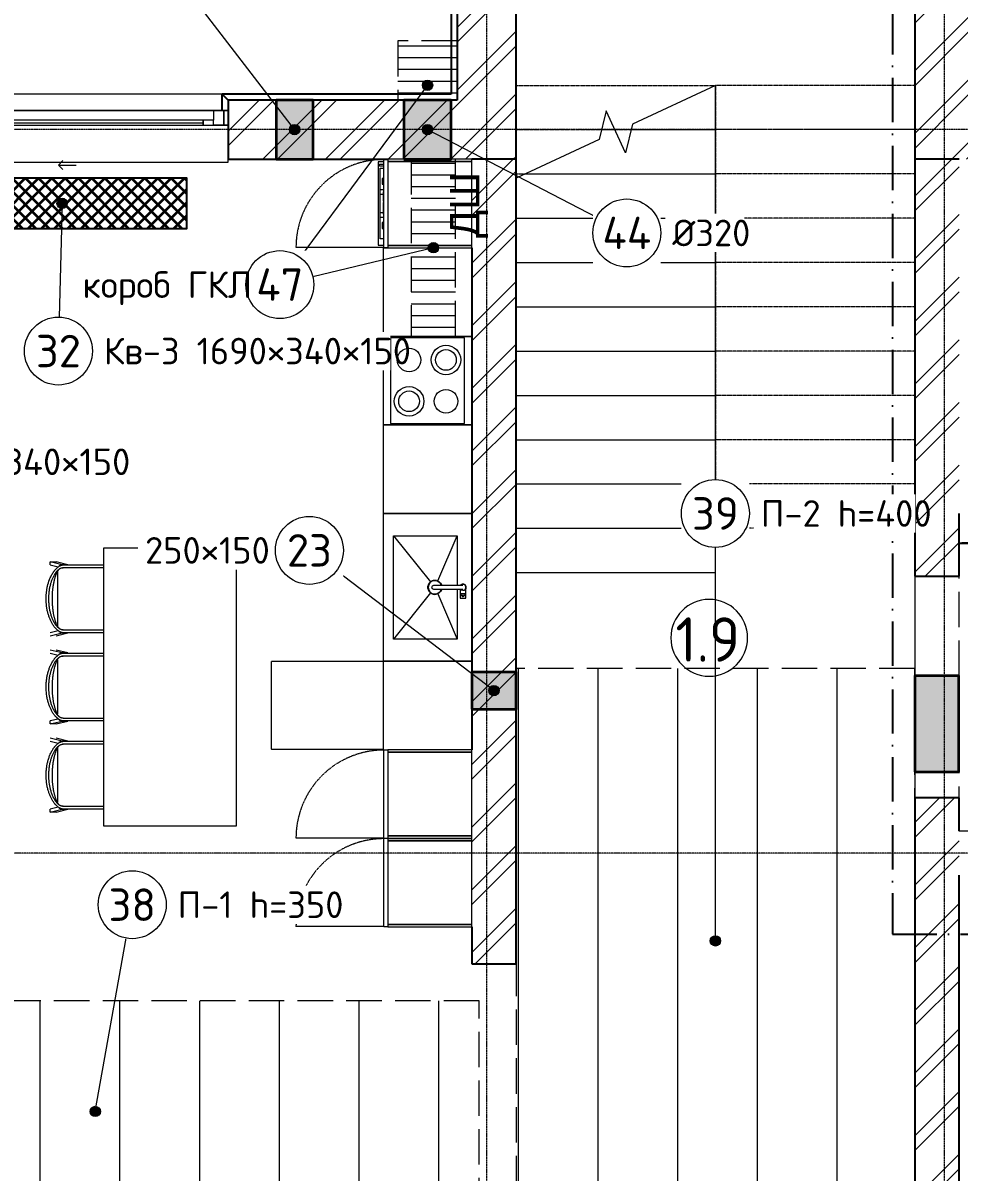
# Model space of a CAD drawing. Header units: millimetres. Extents: x -5016 to 63303, y -6019 to 98943.
# Drawn here: x 6360 to 12700, y 6740 to 14522 of the extents above; entities that cross this region are included whole.
import ezdxf
from ezdxf.enums import TextEntityAlignment as Align

# ---------------------------------------------------------------- set-up
doc = ezdxf.new("R2010")
doc.units = ezdxf.units.MM
for name, pattern in [('ОВ_ШП', [460, 300, -80, 0, -80]), ('ОВ_ШТРИХ', [330, 240, -90]), ('Осевая 12-2-2', [16, 12, -2, 0, -2]), ('Пунктир 2-1_5', [3.5, 2, -1.5]), ('Сверху', [3.96875, 2.38125, -1.5875])]:
    doc.linetypes.add(name, pattern=pattern)
for name, color, linetype, lineweight in [('A-ANNO-NOTE', 8, 'Continuous', 13), ('A-AREA-IDEN', 8, 'Continuous', 13), ('A-FLOR', 9, 'Continuous', 13), ('A-GLAZ', 8, 'Continuous', 13), ('A-WALL', 8, 'Continuous', 13), ('A-WALL-PATT', 8, 'Continuous', 13), ('I-FURN', 9, 'Continuous', 13), ('M-EQPM', 9, 'Continuous', 13), ('P-SANR-FIXT', 9, 'Continuous', 13), ('S-GRID', 8, 'Continuous', 13), ('S-STRS', 9, 'Continuous', 13), ('АР_подложка', 8, 'Continuous', 13), ('ТЗ_АР', 5, 'Continuous', 35), ('ТЗ_АР_зоны', 5, 'Continuous', 13), ('ТЗ_АР_марки', 7, 'Continuous', 18)]:
    doc.layers.add(name, color=color, linetype=linetype, lineweight=lineweight)
doc.styles.add('Arial', font='arial.ttf', dxfattribs={"height": 200})
doc.styles.add('GOST', font='isocpeur.ttf', dxfattribs={"width": 0.9})
doc.styles.add('GOST Common', font='GOST_Common.ttf', dxfattribs={"height": 300})
pattern_1 = [(45, (0, 0), (-212.132, 212.132), []), (45, (0, 100), (-212.132, 212.132), [])]

# ---------------------------------------------------------------- blocks, each defined once
blk = doc.blocks.new('INT 02 Нижний модуль - x1-1563927-Этаж 1 - Планировка')
at = {"layer": 'I-FURN'}
for p, q in [((-300, 0), (-300, -600)), ((-300, -600), (300, -600)), ((300, -600), (300, -570))]:
    blk.add_line(p, q, dxfattribs=at)
at = {"layer": 'I-FURN', "color": 8, "linetype": 'Сверху', "true_color": 0x808080}
for p, q in [((-298, -600), (-298, -1360)), ((298, -600), (298, -1360)), ((-298, -1360), (298, -1360))]:
    blk.add_line(p, q, dxfattribs=at)
blk = doc.blocks.new('INT 02 Нижний модуль - x2-1563935-Этаж 1 - Планировка')
at = {"layer": 'I-FURN'}
for p, q in [((-500, 0), (-500, -600)), ((500, -600), (500, 0)), ((-350, -530), (-350, -100)), ((-350, -100), (-12, -100)), ((12, -100), (350, -100)), ((350, -100), (350, -530)), ((350, -530), (-350, -530)), ((-500, -600), (500, -600))]:
    blk.add_line(p, q, dxfattribs=at)
blk = doc.blocks.new('INT 02 Смеситель кухонный - Смеситель кухонный 360-1566564-Этаж 1 - Планировка')
at = {"layer": 'P-SANR-FIXT'}
for p, q in [((42, 19), (6.7, 19)), ((42, 0), (42, 19)), ((42, -19), (42, 0)), ((72.5, 19), (43, 19)), ((43, 0), (43, 19)), ((43, -19), (43, 0)), ((72.5, 0), (72.5, 19)), ((72.5, -19), (72.5, 0)), ((12, -19), (42, -19)), ((43, -19), (72.5, -19))]:
    blk.add_line(p, q, dxfattribs=at)
at = {"layer": 'P-SANR-FIXT', "flags": 128}
for points in [[(-12, 0), (-12, -0.1), (-12, -0.3), (-12, -0.7), (-12, -1.3), (-12, -2), (-12, -2.9), (-12, -3.9), (-12, -5.1), (-12, -6.4), (-12, -7.9), (-12, -9.5), (-12, -11.3), (-12, -13.2), (-12, -15.3), (-12, -17.5), (-12, -19.8), (-12, -22.2), (-12, -24.8), (-12, -27.5), (-12, -30.3), (-12, -33.3), (-12, -36.3), (-12, -39.4), (-12, -42.6), (-12, -46), (-12, -49.4), (-12, -52.9), (-12, -56.4), (-12, -60.1), (-12, -63.8), (-12, -67.5), (-12, -71.3), (-12, -75.2), (-12, -79.1), (-12, -83), (-12, -87), (-12, -90.9), (-12, -94.9), (-12, -98.9), (-12, -102.9), (-12, -106.9), (-12, -110.9), (-12, -114.9), (-12, -118.8), (-12, -122.7), (-12, -126.6), (-12, -130.4), (-12, -134.2), (-12, -137.9), (-12, -141.6), (-12, -145.2), (-12, -148.7), (-12, -152.2), (-12, -155.6), (-12, -158.9), (-12, -162), (-12, -165.1), (-12, -168.1), (-12, -171), (-12, -173.7), (-12, -176.4), (-12, -178.9), (-12, -181.3), (-12, -183.6), (-12, -185.7), (-12, -187.7), (-12, -189.5), (-12, -191.2), (-12, -192.8), (-12, -194.2), (-12, -195.5), (-12, -196.6), (-12, -197.6), (-12, -198.4), (-12, -199), (-12, -199.5), (-12, -199.8), (-12, -200), (-12, -200)], [(12, -200), (12, -199.9), (12, -199.7), (12, -199.3), (12, -198.7), (12, -198), (12, -197.1), (12, -196.1), (12, -194.9), (12, -193.6), (12, -192.1), (12, -190.5), (12, -188.7), (12, -186.8), (12, -184.7), (12, -182.5), (12, -180.2), (12, -177.8), (12, -175.2), (12, -172.5), (12, -169.7), (12, -166.7), (12, -163.7), (12, -160.6), (12, -157.4), (12, -154), (12, -150.6), (12, -147.1), (12, -143.6), (12, -139.9), (12, -136.2), (12, -132.5), (12, -128.7), (12, -124.8), (12, -120.9), (12, -117), (12, -113), (12, -109.1), (12, -105.1), (12, -101.1), (12, -97.1), (12, -93.1), (12, -89.1), (12, -85.1), (12, -81.2), (12, -77.3), (12, -73.4), (12, -69.6), (12, -65.8), (12, -62.1), (12, -58.4), (12, -54.8), (12, -51.3), (12, -47.8), (12, -44.4), (12, -41.1), (12, -38), (12, -34.9), (12, -31.9), (12, -29), (12, -26.3), (12, -23.6), (12, -21.1), (12, -18.7), (12, -16.4), (12, -14.3), (12, -12.3), (12, -10.5), (12, -8.8), (12, -7.2), (12, -5.8), (12, -4.5), (12, -3.4), (12, -2.4), (12, -1.6), (12, -1), (12, -0.5), (12, -0.2), (12, 0), (12, 0)], [(42, 17.5), (42.7, 17.5), (43.4, 17.4), (44.1, 17.4), (44.8, 17.3), (45.5, 17.2), (46.2, 17), (46.8, 16.8), (47.5, 16.6), (48.2, 16.4), (48.8, 16.1), (49.5, 15.8), (50.1, 15.5), (50.7, 15.2), (51.3, 14.8), (51.9, 14.4), (52.5, 14), (53, 13.6), (53.5, 13.2), (54.1, 12.7), (54.6, 12.2), (55, 11.7), (55.5, 11.2), (55.9, 10.6), (56.3, 10), (56.7, 9.5), (57.1, 8.9), (57.4, 8.2), (57.8, 7.6), (58, 7), (58.3, 6.3), (58.6, 5.7), (58.8, 5), (59, 4.3), (59.1, 3.7), (59.2, 3), (59.4, 2.3), (59.4, 1.6), (59.5, 0.9), (59.5, 0.2), (59.5, 0)], [(59.5, 0), (59.5, -0.7), (59.4, -1.4), (59.4, -2.1), (59.3, -2.8), (59.2, -3.5), (59, -4.2), (58.8, -4.8), (58.6, -5.5), (58.4, -6.2), (58.1, -6.8), (57.8, -7.5), (57.5, -8.1), (57.2, -8.7), (56.8, -9.3), (56.4, -9.9), (56, -10.5), (55.6, -11), (55.2, -11.5), (54.7, -12.1), (54.2, -12.6), (53.7, -13), (53.2, -13.5), (52.6, -13.9), (52, -14.3), (51.5, -14.7), (50.9, -15.1), (50.2, -15.4), (49.6, -15.8), (49, -16), (48.3, -16.3), (47.7, -16.6), (47, -16.8), (46.3, -17), (45.7, -17.1), (45, -17.2), (44.3, -17.4), (43.6, -17.4), (42.9, -17.5), (42.2, -17.5), (42, -17.5)]]:
    blk.add_lwpolyline(points, dxfattribs=at)
at = {"layer": 'P-SANR-FIXT'}
for centre, radius, start, end in [((0, 0), 22.5, 60, 180), ((0, 0), 22.5, 180, 237.58579), ((0, 0), 20, 360, 180), ((0, 0), 20, 180, 232.75736), ((0, 0), 20, 307.24264, 360), ((60, 0), 3.5, 360, 180), ((60, 0), 3.5, 180, 360), ((0, -200), 12, 180, 360)]:
    blk.add_arc(centre, radius, start, end, dxfattribs=at)
for points, knots in [([(8.5, 18.1), (8.3, 18.2), (7.9, 18.4), (7.6, 18.5), (7.3, 18.6), (7.2, 18.6), (7.2, 18.7)], [0.4001033, 0.4001033, 0.4001033, 0.4001033, 0.41666667, 0.43055556, 0.4375, 0.44444444, 0.44444444, 0.44444444, 0.44444444]), ([(12.5, 15.6), (12.4, 15.7), (12.2, 15.8), (11.9, 16.1), (11.5, 16.3), (11.3, 16.5), (11.3, 16.5)], [0.30130214, 0.30130214, 0.30130214, 0.30130214, 0.30555556, 0.31944444, 0.32638889, 0.33333333, 0.33333333, 0.33333333, 0.33333333]), ([(56.5, 0), (56.5, 0.2), (56.5, 0.6), (56.7, 1.2), (57, 1.8), (57.3, 2.3), (57.7, 2.7), (58.2, 3), (58.8, 3.3), (59.4, 3.5), (60, 3.5), (60.5, 3.5), (61, 3.4), (61.6, 3.1), (62.3, 2.7), (62.8, 2.2), (63.3, 1.3), (63.5, 0.5), (63.5, 0)], [0, 0, 0, 0, 0.055556, 0.111111, 0.166667, 0.222222, 0.277778, 0.333333, 0.388889, 0.444444, 0.513889, 0.548611, 0.583333, 0.652778, 0.722222, 0.791667, 0.861111, 1, 1, 1, 1]), ([(63.5, 0), (63.5, -0.2), (63.5, -0.6), (63.3, -1.2), (63, -1.8), (62.7, -2.3), (62.3, -2.7), (61.8, -3), (61.2, -3.3), (60.6, -3.5), (60, -3.5), (59.5, -3.5), (59, -3.4), (58.4, -3.1), (57.7, -2.7), (57.2, -2.2), (56.7, -1.3), (56.5, -0.5), (56.5, 0)], [0, 0, 0, 0, 0.055556, 0.111111, 0.166667, 0.222222, 0.277778, 0.333333, 0.388889, 0.444444, 0.513889, 0.548611, 0.583333, 0.652778, 0.722222, 0.791667, 0.861111, 1, 1, 1, 1])]:
    blk.add_open_spline(points, degree=3, knots=knots, dxfattribs=at)
blk = doc.blocks.new('INT 02 Раковина - Подстольная-1566565-Этаж 1 - Планировка')
at = {"layer": 'P-SANR-FIXT'}
for p, q in [((-43.5, -230.9), (-350, -100)), ((43.5, -230.9), (350, -100)), ((-350, -530), (-37, -279.8)), ((37, -279.8), (350, -530))]:
    blk.add_line(p, q, dxfattribs=at)
at = {"layer": 'P-SANR-FIXT', "flags": 128}
for points in [[(-47.5, -250), (-46.5, -240.2), (-43.5, -230.9)], [(-43.5, -230.9), (-37.2, -220.4), (-28.5, -212), (-17.9, -206), (-12.1, -204.1)], [(12.1, -204.1), (17.9, -206), (28.5, -212), (37.2, -220.4), (43.5, -230.9)], [(43.5, -230.9), (46.5, -240.2), (47.5, -250)], [(-37, -279.8), (-42.7, -270.7), (-46.3, -260.6), (-47.5, -250)], [(37, -279.8), (28.3, -288.2), (17.7, -294.1), (6, -297.1), (-6, -297.1), (-17.7, -294.1), (-28.3, -288.2), (-37, -279.8)], [(47.5, -250), (46.3, -260.6), (42.7, -270.7), (37, -279.8)]]:
    blk.add_lwpolyline(points, dxfattribs=at)
at = {"layer": 'P-SANR-FIXT'}
for radius, start, end in [(47.5, 153.08803, 162.04534), (45, 105.48807, 180), (47.5, 138.22343, 145.83988), (47.5, 123.35851, 130.9722), (47.5, 108.49322, 116.10511), (45, 360, 74.51193), (47.5, 63.89489, 71.50678), (47.5, 49.0278, 56.64149), (47.5, 34.16012, 41.77657), (47.5, 17.92675, 26.91197), (47.5, 166.3345, 180), (47.5, 180, 194.05221), (45, 180, 360), (47.5, 198.63509, 208.14538), (47.5, 213.5421, 221.96626), (47.5, 229.11295, 236.78395), (47.5, 243.93602, 251.60245), (47.5, 258.75768, 266.42186), (47.5, 273.57814, 281.24232), (47.5, 288.39755, 296.06398), (47.5, 303.21605, 310.88705), (47.5, 318.03374, 326.4579), (47.5, 331.85462, 341.36491), (47.5, 345.94779, 360), (47.5, 0, 13.6655)]:
    blk.add_arc((0, -250), radius, start, end, dxfattribs=at)
blk = doc.blocks.new('INT 02 Нижний модуль - x3-1563960-Этаж 1 - Планировка')
at = {"layer": 'I-FURN'}
for p, q in [((-300, 600), (-300, 0)), ((300, 600), (-300, 600)), ((300, 0), (300, 600))]:
    blk.add_line(p, q, dxfattribs=at)
blk = doc.blocks.new('INT 02 Электр_плита - 580-1566566-Этаж 1 - Планировка')
at = {"layer": 'M-EQPM'}
for p, q in [((290, 550), (-290, 550)), ((-290, 550), (-290, 50)), ((290, 50), (290, 550)), ((-290, 50), (290, 50))]:
    blk.add_line(p, q, dxfattribs=at)
for centre, radius in [((-140, 425), 100), ((-140, 425), 70), ((140, 425), 80), ((-140, 175), 80), ((140, 175), 100), ((140, 175), 70)]:
    blk.add_circle(centre, radius, dxfattribs=at)
blk = doc.blocks.new('INT 02 Пенал - x4-1563996-Этаж 1 - Планировка')
at = {"layer": 'I-FURN'}
for p, q in [((-284, 0), (-300, 0)), ((-300, 0), (-300, -570)), ((-284, -570), (-284, 0)), ((284, 0), (-284, 0)), ((-284, 0), (-284, -570)), ((300, 0), (284, 0)), ((284, 0), (284, -570)), ((284, -570), (284, 0)), ((300, -570), (300, 0)), ((-300, -570), (-284, -570)), ((-298, -570), (-298, -595)), ((298, -595), (-298, -595)), ((-284, -570), (284, -570)), ((-266.5, -625), (-266.5, -595)), ((-253.5, -595), (-253.5, -625)), ((-92.5, -595), (-92.5, -620)), ((-62.5, -620), (-62.5, -598)), ((62.5, -598), (62.5, -620)), ((92.5, -620), (92.5, -595)), ((284, -570), (300, -570)), ((298, -595), (298, -570)), ((-253.5, -625), (-266.5, -625))]:
    blk.add_line(p, q, dxfattribs=at)
at = {"layer": 'I-FURN', "color": 8, "linetype": 'Сверху', "true_color": 0x808080}
blk.add_line((298, -595), (298, -1191), dxfattribs=at)
blk.add_arc((298, -595), 596, 180, 270, dxfattribs=at)
blk = doc.blocks.new('INT 02 ОБ - Духовка встроенная-1566567-Этаж 1 - Планировка')
at = {"layer": 'M-EQPM'}
for p, q in [((-283, -595), (-285, -595)), ((-267, -595), (-267, -635)), ((-225, -620), (-225, -595)), ((255, -620), (-225, -620)), ((-155, -595), (-155, -607)), ((-155, -607), (-115, -607)), ((-115, -607), (-115, -595)), ((-63, -595), (-63, -598)), ((-57.5, -598), (-63, -598)), ((-57.5, -595), (-57.5, -598)), ((-50.9, -598), (-57.5, -598)), ((-50.9, -595), (-50.9, -598)), ((-48.7, -598), (-50.9, -598)), ((-48.7, -598), (-48.7, -595)), ((-7, -598), (-48.7, -598)), ((-7, -595), (-7, -598)), ((-0.4, -598), (-7, -598)), ((-0.4, -595), (-0.4, -598)), ((9.5, -595), (9.5, -598)), ((18.3, -598), (9.5, -598)), ((18.3, -595), (18.3, -598)), ((43.6, -598), (18.3, -598)), ((43.6, -598), (43.6, -595)), ((52.4, -598), (43.6, -598)), ((52.4, -595), (52.4, -598)), ((77.6, -598), (52.4, -598)), ((77.6, -595), (77.6, -598)), ((86.4, -598), (77.6, -598)), ((86.4, -595), (86.4, -598)), ((145, -595), (145, -607)), ((145, -607), (185, -607)), ((185, -607), (185, -595)), ((255, -595), (255, -620)), ((297, -635), (297, -595)), ((315, -595), (313, -595)), ((315, -595), (315, -570)), ((-267, -635), (297, -635))]:
    blk.add_line(p, q, dxfattribs=at)
blk = doc.blocks.new('INT 02 Нижний модуль - x3-1564040-Этаж 1 - Планировка')
at = {"layer": 'I-FURN'}
for p, q in [((-300, 600), (-300, 0)), ((300, 600), (-300, 600)), ((300, 0), (300, 600))]:
    blk.add_line(p, q, dxfattribs=at)
blk = doc.blocks.new('INT 02 Нижний модуль - x3-V4-Этаж 1 - Планировка')
at = {"layer": 'I-FURN'}
for p, q in [((-300, 600), (-300, 0)), ((300, 600), (-300, 600)), ((300, 595), (300, 600))]:
    blk.add_line(p, q, dxfattribs=at)
blk = doc.blocks.new('INT 02 Пенал - x2-1564052-Этаж 1 - Планировка')
at = {"layer": 'I-FURN'}
for p, q in [((-284, 0), (-300, 0)), ((-300, 0), (-300, -570)), ((-284, -570), (-284, 0)), ((284, 0), (-284, 0)), ((-284, 0), (-284, -570)), ((300, 0), (284, 0)), ((284, 0), (284, -570)), ((284, -570), (284, 0)), ((300, -570), (300, 0)), ((-300, -570), (-284, -570)), ((-298, -570), (-298, -595)), ((298, -595), (-298, -595)), ((-284, -570), (284, -570)), ((284, -570), (300, -570)), ((298, -595), (298, -570))]:
    blk.add_line(p, q, dxfattribs=at)
at = {"layer": 'I-FURN', "color": 8, "linetype": 'Сверху', "true_color": 0x808080}
blk.add_line((298, -595), (298, -1191), dxfattribs=at)
blk.add_line((298, -595), (298, -1191), dxfattribs=at)
blk.add_arc((298, -595), 596, 180, 270, dxfattribs=at)
blk.add_arc((298, -595), 596, 180, 270, dxfattribs=at)
blk = doc.blocks.new('INT 20 Окно раздвижное 3ст - INT 20 Окно раздвижное 3ст 4200-3000-1568881-Этаж 1 - Планировка')
at = {"layer": 'A-GLAZ'}
for p, q in [((2960, 240), (-2960, 240)), ((-3000, 130), (-2900, 130)), ((-2970, 130), (-3000, 130)), ((-2970, 30), (-2970, 130)), ((-2900, 130), (-2970, 130)), ((-2970, 130), (-2970, 30)), ((-2900, 130), (-2970, 130)), ((-2970, 130), (-2970, 30)), ((-2830, 130), (-2900, 130)), ((-2900, 130), (-2900, 96.7)), ((-2900, 96.7), (-2830, 96.7)), ((-2900, 30), (-2900, 96.7)), ((-2830, 96.7), (-2830, 130)), ((-990, 130), (-2830, 130)), ((-2830, 130), (-2830, 96.7)), ((-2830, 113.3), (-990, 113.3)), ((-2830, 96.7), (-990, 96.7)), ((-920, 130), (-990, 130)), ((-990, 130), (-990, 96.7)), ((-990, 96.7), (-990, 130)), ((-920, 96.7), (-990, 96.7)), ((-990, 96.7), (-990, 63.3)), ((-990, 96.7), (-920, 96.7)), ((-920, 96.7), (-920, 130)), ((-920, 130), (3000, 130)), ((2970, 130), (-920, 130)), ((-920, 63.3), (-920, 96.7)), ((920, 96.7), (-920, 96.7)), ((-920, 96.7), (-920, 63.3)), ((-920, 80), (920, 80)), ((990, 96.7), (920, 96.7)), ((920, 96.7), (920, 63.3)), ((920, 63.3), (920, 96.7)), ((990, 63.3), (990, 96.7)), ((2900, 130), (2900, 63.3)), ((2970, 130), (2900, 130)), ((3000, 130), (2970, 130)), ((2970, 130), (2970, 30)), ((2970, 30), (2970, 130)), ((2970, 30), (2970, 130)), ((-3000, 30), (-2970, 30)), ((920, 30), (-3000, 30)), ((-2970, 30), (920, 30)), ((-2970, 30), (-2900, 30)), ((-990, 63.3), (-920, 63.3)), ((-920, 63.3), (920, 63.3)), ((920, 63.3), (990, 63.3)), ((990, 63.3), (920, 63.3)), ((920, 63.3), (920, 30)), ((920, 30), (990, 30)), ((990, 30), (990, 63.3)), ((2830, 63.3), (990, 63.3)), ((990, 63.3), (990, 30)), ((990, 46.7), (2830, 46.7)), ((990, 30), (2830, 30)), ((2900, 63.3), (2830, 63.3)), ((2830, 63.3), (2830, 30)), ((2830, 30), (2830, 63.3)), ((2830, 30), (2900, 30)), ((2900, 30), (2900, 63.3)), ((3000, 30), (2900, 30)), ((2900, 30), (2970, 30)), ((2900, 30), (2970, 30)), ((2970, 30), (3000, 30)), ((-3000, -200), (-3000, -220)), ((-3000, -220), (3000, -220)), ((1850, -240), (1880, -210)), ((3000, -220), (3000, -200)), ((1850, -240), (1880, -270)), ((1850, -240), (1970, -240))]:
    blk.add_line(p, q, dxfattribs=at)
blk = doc.blocks.new('INT 20 Откосы окон снаружи Прямоугольник - INT 20 Откосы окон снаружи Прямоугольник-1566591-Этаж 1 - Планировка')
at = {"layer": 'A-WALL', "lineweight": 25}
for p, q in [((-2976.7, 30), (-2976.7, -80)), ((2943.3, -80), (2943.3, 30))]:
    blk.add_line(p, q, dxfattribs=at)
blk = doc.blocks.new('INT 02 Столешница островная - INT 02 Столешница островная-1565450-Этаж 1 - Планировка')
at = {"layer": 'I-FURN'}
for p, q in [((2478.3, 0), (598.3, 0)), ((598.3, 0), (598.3, -900)), ((2478.3, -900), (2478.3, 0)), ((598.3, -900), (2478.3, -900))]:
    blk.add_line(p, q, dxfattribs=at)
blk = doc.blocks.new('INT Стул Wooden - INT Стул Wooden-V10-Этаж 1 - Планировка')
at = {"layer": 'I-FURN'}
for p, q in [((-230, -160), (-230, 108.6)), ((-210, 108.6), (-210, -163.9)), ((210, -163.9), (210, 108.6)), ((230, 108.6), (230, -160)), ((-230.7, -132.8), (-250, -212.2)), ((-230.7, -132.8), (-230.5, -171.9)), ((230.5, -171.9), (230.7, -132.8)), ((250, -212.2), (230.7, -132.8)), ((-230.5, -171.9), (-250, -252.2)), ((-230, -160), (-230, -171.5)), ((-230, -252.2), (-216.7, -197.7)), ((-210, -173.4), (-210, -163.9)), ((-182.7, -203.4), (182.7, -203.4)), ((210, -163.9), (210, -173.4)), ((216.7, -197.7), (230, -252.2)), ((230, -171.5), (230, -160)), ((250, -252.2), (230.5, -171.9)), ((250, -212.2), (250, -252.2)), ((250, -252.2), (230, -252.2))]:
    blk.add_line(p, q, dxfattribs=at)
for points, knots in [([(230, -160), (229.8, -163.5), (228.9, -170.5), (226.5, -178.8), (224, -185.1), (220.7, -191.2), (216.7, -197.1), (212.9, -201.9), (210.7, -204.6), (207.3, -208.6), (202.9, -212.9), (197.7, -217.7), (192.3, -222.3), (185.3, -227.6), (176.5, -233.6), (167.4, -239.1), (158.1, -244.2), (145.4, -250.5), (128.9, -257.5), (107.7, -264.7), (85, -270.8), (53.1, -277), (20.4, -280.1), (-12.2, -280.1), (-36.7, -278.5), (-61, -275.4), (-85, -270.8), (-108.7, -264.4), (-131.8, -256.4), (-150.4, -248.2), (-164.8, -240.7), (-173.5, -235.5), (-180.2, -231.1), (-185.2, -227.6), (-190.1, -224), (-194.8, -220.2), (-199.3, -216.2), (-203.8, -212.1), (-208, -207.8), (-211.3, -204), (-213.8, -200.8), (-216.2, -197.6), (-219.2, -193.5), (-222.3, -188.3), (-224.9, -183), (-226.9, -177.5), (-229, -170), (-229.8, -164), (-230, -160)], [-1, -1, -1, -1, -0.980978, -0.961957, -0.952446, -0.942935, -0.923913, -0.914402, -0.909647, -0.904891, -0.88587, -0.876359, -0.866848, -0.847826, -0.828804, -0.809783, -0.790761, -0.771739, -0.733696, -0.695652, -0.652174, -0.608696, -0.521739, -0.478261, -0.434783, -0.391304, -0.347826, -0.304348, -0.26087, -0.217391, -0.195652, -0.173913, -0.163043, -0.152174, -0.141304, -0.130435, -0.119565, -0.108696, -0.097826, -0.086957, -0.081522, -0.076087, -0.065217, -0.054348, -0.043478, -0.032609, -0.021739, 0, 0, 0, 0]), ([(-229.8, -172.4), (-229.1, -175.7), (-227.7, -180.5), (-224.9, -186.5), (-222.7, -190.2), (-221.2, -192.4), (-220.6, -193.2), (-220.6, -193.3)], [-0.99815097, -0.99815097, -0.99815097, -0.99815097, -0.97916667, -0.96875, -0.95833333, -0.953125, -0.95238095, -0.95238095, -0.95238095, -0.95238095]), ([(-210, -163.9), (-209.7, -167.5), (-208.5, -174.2), (-206, -181.3), (-203.9, -185.8), (-202.3, -188.7), (-199.1, -193.7), (-194.5, -199), (-190.4, -203.3), (-188, -205.7), (-184.2, -209.2), (-179.5, -213), (-174.6, -216.5), (-171.8, -218.5), (-167.5, -221.4), (-160.9, -225.5), (-151.7, -230.5), (-142.4, -235.1), (-132.7, -239.3), (-119.8, -244.3), (-103.2, -249.7), (-82.1, -255.1), (-59.6, -259.4), (-35.8, -262.3), (-12, -263.8), (20, -263.8), (59.7, -260.2), (98.7, -251.5), (125, -242.5), (139.6, -236.4), (148.5, -232.1), (155.5, -228.4), (160.7, -225.6), (165.8, -222.5), (170.7, -219.3), (175.6, -215.8), (180.4, -212.3), (184.2, -209.1), (187.1, -206.5), (189.2, -204.4), (191.3, -202.3), (194, -199.5), (197.3, -195.7), (200.3, -191.8), (202.4, -188.6), (203.8, -186.1), (205, -183.5), (206.5, -180), (208.6, -173.7), (209.6, -167.9), (210, -163.9)], [-1, -1, -1, -1, -0.979167, -0.958333, -0.953125, -0.947917, -0.9375, -0.916667, -0.90625, -0.901042, -0.895833, -0.875, -0.864583, -0.859375, -0.854167, -0.833333, -0.8125, -0.791667, -0.770833, -0.75, -0.708333, -0.666667, -0.619048, -0.571429, -0.52381, -0.47619, -0.380952, -0.285714, -0.238095, -0.214286, -0.190476, -0.178571, -0.166667, -0.154762, -0.142857, -0.130952, -0.119048, -0.107143, -0.10119, -0.095238, -0.089286, -0.083333, -0.071429, -0.059524, -0.053571, -0.047619, -0.041667, -0.035714, -0.02381, 0, 0, 0, 0]), ([(-201.1, -190.4), (-201.7, -189.7), (-203.3, -187.7), (-204.7, -185.5), (-205.6, -183.9)], [-0.0431279, -0.0431279, -0.0431279, -0.0431279, -0.0375, -0.025, -0.025, -0.025, -0.025]), ([(198.1, -193.7), (197.8, -194), (195.5, -196.1), (190.4, -199.6), (184.5, -202.7), (181, -204.6), (179.8, -205.2), (177.9, -206.2), (173.7, -208.3), (168.4, -210.5), (163, -212.6), (157.7, -214.6), (150.8, -217), (142.5, -219.5), (134.2, -221.8), (125.8, -224), (117.3, -225.9), (106.1, -228.2), (90.2, -231), (69, -233.9), (46.2, -236), (23.1, -237.3), (0.1, -237.7), (-23.1, -237.3), (-46, -236), (-69.2, -233.9), (-88, -231.3), (-103.3, -228.7), (-118.5, -225.7), (-133.1, -222.2), (-146.1, -218.4), (-153.5, -216.1), (-158.9, -214.1), (-164.4, -212.1), (-169.7, -210), (-174.2, -208), (-177.2, -206.6), (-178.9, -205.7), (-180.1, -205.1), (-181.4, -204.4), (-183.1, -203.5), (-186.1, -201.9), (-190.4, -199.5), (-194.3, -196.9), (-196.9, -194.8), (-197.9, -193.9), (-198.2, -193.6)], [-0.9467731, -0.9467731, -0.9467731, -0.9467731, -0.94375, -0.925, -0.90625, -0.9015625, -0.8992187, -0.896875, -0.8875, -0.86875, -0.859375, -0.85, -0.83125, -0.8125, -0.79375, -0.775, -0.75625, -0.7375, -0.7, -0.65, -0.6, -0.55, -0.5, -0.45, -0.4, -0.35, -0.3, -0.275, -0.25, -0.2, -0.175, -0.1625, -0.15, -0.1375, -0.125, -0.1125, -0.10625, -0.103125, -0.1, -0.096875, -0.09375, -0.0875, -0.075, -0.0625, -0.05625, -0.053125, -0.053125, -0.053125, -0.053125]), ([(205.6, -183.8), (204.7, -185.4), (203.3, -187.7), (201.6, -189.8), (201.1, -190.4)], [-0.975298, -0.975298, -0.975298, -0.975298, -0.9625, -0.95685193, -0.95685193, -0.95685193, -0.95685193]), ([(220.6, -193.3), (221.1, -192.5), (222.3, -190.9), (224.3, -187.6), (227.3, -181.7), (229, -176.2), (229.8, -172.4)], [-0.04761905, -0.04761905, -0.04761905, -0.04761905, -0.04166667, -0.03571429, -0.02380952, -0.00184873, -0.00184873, -0.00184873, -0.00184873])]:
    blk.add_open_spline(points, degree=3, knots=knots, dxfattribs=at)
blk = doc.blocks.new('INT Стул Wooden - INT Стул Wooden-V11-Этаж 1 - Планировка')
at = {"layer": 'I-FURN'}
for p, q in [((-250, 252.2), (-230.5, 171.9)), ((-216.7, 197.7), (-230, 252.2)), ((230, 252.2), (216.7, 197.7)), ((230, 252.2), (250, 252.2)), ((230.5, 171.9), (250, 252.2)), ((250, 252.2), (250, 212.2)), ((-250, 212.2), (-230.7, 132.8)), ((-230.5, 171.9), (-230.7, 132.8)), ((-230, 171.5), (-230, 160)), ((-230, -108.6), (-230, 160)), ((-210, 163.9), (-210, 173.4)), ((-210, 163.9), (-210, -108.6)), ((182.7, 203.4), (-182.7, 203.4)), ((210, 173.4), (210, 163.9)), ((210, -108.6), (210, 163.9)), ((230, 160), (230, 171.5)), ((230, 160), (230, -108.6)), ((230.7, 132.8), (230.5, 171.9)), ((230.7, 132.8), (250, 212.2))]:
    blk.add_line(p, q, dxfattribs=at)
for points, knots in [([(-230, 160), (-229.8, 163.5), (-228.9, 170.5), (-226.6, 178.7), (-224, 185), (-220.7, 191.2), (-216.7, 197.1), (-212.9, 201.9), (-210.7, 204.6), (-207.3, 208.6), (-202.9, 213), (-197.6, 217.7), (-192.3, 222.3), (-185.2, 227.7), (-176.4, 233.6), (-167.4, 239.2), (-158, 244.2), (-145.4, 250.5), (-128.9, 257.5), (-107.7, 264.7), (-85, 270.8), (-53.1, 277), (-20.4, 280.1), (12.3, 280.1), (36.7, 278.5), (61.1, 275.4), (93, 269.2), (124.4, 259.7), (150.4, 248.2), (164.8, 240.7), (173.5, 235.5), (180.3, 231), (185.3, 227.6), (190.1, 224), (194.8, 220.2), (199.4, 216.2), (203.8, 212), (208.1, 207.7), (211.3, 204), (213.8, 200.8), (216.2, 197.6), (219.2, 193.5), (222.3, 188.4), (224.9, 183.1), (226.9, 177.6), (228.9, 170), (229.8, 164.1), (230, 160)], [-1, -1, -1, -1, -0.980978, -0.961957, -0.952446, -0.942935, -0.923913, -0.914402, -0.909647, -0.904891, -0.88587, -0.876359, -0.866848, -0.847826, -0.828804, -0.809783, -0.790761, -0.771739, -0.733696, -0.695652, -0.652174, -0.608696, -0.521739, -0.478261, -0.434783, -0.391304, -0.347826, -0.26087, -0.217391, -0.195652, -0.173913, -0.163043, -0.152174, -0.141304, -0.130435, -0.119565, -0.108696, -0.097826, -0.086957, -0.081522, -0.076087, -0.065217, -0.054348, -0.043478, -0.032609, -0.021739, 0, 0, 0, 0]), ([(210, 163.9), (209.7, 167.4), (208.5, 174.2), (206.1, 181.3), (203.9, 185.8), (202.3, 188.7), (199.1, 193.7), (194.5, 199), (190.3, 203.3), (187.9, 205.7), (184.1, 209.2), (179.4, 213), (174.5, 216.6), (171.6, 218.6), (167.4, 221.5), (160.7, 225.6), (151.6, 230.6), (142.3, 235.1), (132.7, 239.3), (119.8, 244.3), (103.3, 249.7), (82.1, 255.1), (59.6, 259.4), (35.9, 262.3), (12, 263.8), (-12, 263.8), (-35.8, 262.3), (-59.6, 259.4), (-83.1, 255), (-106.1, 249), (-124.9, 242.5), (-139.6, 236.3), (-148.6, 232.1), (-155.6, 228.4), (-160.8, 225.5), (-165.9, 222.4), (-170.9, 219.2), (-175.7, 215.8), (-180.4, 212.2), (-184.3, 209.1), (-187.2, 206.4), (-189.2, 204.4), (-191.3, 202.3), (-194, 199.5), (-197.3, 195.8), (-200.3, 191.9), (-202.3, 188.6), (-203.7, 186.1), (-205, 183.6), (-206.4, 180.1), (-208.6, 173.8), (-209.6, 168), (-210, 163.9)], [-1, -1, -1, -1, -0.979167, -0.958333, -0.953125, -0.947917, -0.9375, -0.916667, -0.90625, -0.901042, -0.895833, -0.875, -0.864583, -0.859375, -0.854167, -0.833333, -0.8125, -0.791667, -0.770833, -0.75, -0.708333, -0.666667, -0.619048, -0.571429, -0.52381, -0.47619, -0.428571, -0.380952, -0.333333, -0.285714, -0.238095, -0.214286, -0.190476, -0.178571, -0.166667, -0.154762, -0.142857, -0.130952, -0.119048, -0.107143, -0.10119, -0.095238, -0.089286, -0.083333, -0.071429, -0.059524, -0.053571, -0.047619, -0.041667, -0.035714, -0.02381, 0, 0, 0, 0]), ([(-198.2, 193.6), (-197.9, 193.9), (-195.5, 196.1), (-190.4, 199.6), (-184.6, 202.7), (-181.1, 204.5), (-179.8, 205.2), (-177.9, 206.2), (-173.7, 208.3), (-168.4, 210.5), (-163, 212.6), (-157.6, 214.6), (-150.7, 217), (-142.4, 219.5), (-134.1, 221.9), (-125.8, 224), (-117.5, 225.8), (-106.2, 228.2), (-89.9, 231.1), (-69.2, 233.9), (-46, 236), (-23.1, 237.3), (0.1, 237.7), (23.1, 237.3), (46.2, 236), (69, 233.9), (92.1, 230.7), (110.8, 227.3), (125.8, 224), (137, 221.1), (146.2, 218.4), (153.6, 216), (159, 214.1), (164.4, 212.1), (169.7, 210), (174.1, 208), (177.1, 206.6), (178.8, 205.7), (180.1, 205.1), (181.3, 204.4), (183, 203.5), (186, 201.9), (190.3, 199.6), (194.3, 196.9), (196.8, 194.9), (197.8, 193.9), (198.2, 193.6)], [-0.9467413, -0.9467413, -0.9467413, -0.9467413, -0.94375, -0.925, -0.90625, -0.9015625, -0.8992187, -0.896875, -0.8875, -0.86875, -0.859375, -0.85, -0.83125, -0.8125, -0.79375, -0.775, -0.75625, -0.7375, -0.7, -0.65, -0.6, -0.55, -0.5, -0.45, -0.4, -0.35, -0.3, -0.25, -0.225, -0.2, -0.175, -0.1625, -0.15, -0.1375, -0.125, -0.1125, -0.10625, -0.103125, -0.1, -0.096875, -0.09375, -0.0875, -0.075, -0.0625, -0.05625, -0.053125, -0.053125, -0.053125, -0.053125]), ([(-220.6, 193.3), (-221.1, 192.5), (-222.3, 190.9), (-224.3, 187.6), (-226.5, 183.2), (-228.5, 177.9), (-229.4, 174.2), (-229.8, 172.4)], [-0.04761905, -0.04761905, -0.04761905, -0.04761905, -0.04166667, -0.03571429, -0.02380952, -0.01190476, -0.00184903, -0.00184903, -0.00184903, -0.00184903]), ([(-205.6, 183.9), (-204.7, 185.5), (-203.3, 187.7), (-201.7, 189.7), (-201.1, 190.4)], [-0.97502393, -0.97502393, -0.97502393, -0.97502393, -0.9625, -0.9568721, -0.9568721, -0.9568721, -0.9568721]), ([(201.1, 190.4), (201.6, 189.8), (203.2, 187.7), (204.7, 185.5), (205.6, 183.9)], [-0.04314807, -0.04314807, -0.04314807, -0.04314807, -0.0375, -0.025, -0.025, -0.025, -0.025]), ([(229.8, 172.4), (229.1, 175.7), (227.7, 180.5), (224.9, 186.5), (222.7, 190.2), (221.2, 192.4), (220.6, 193.2), (220.6, 193.3)], [-0.99815127, -0.99815127, -0.99815127, -0.99815127, -0.97916667, -0.96875, -0.95833333, -0.953125, -0.95238095, -0.95238095, -0.95238095, -0.95238095])]:
    blk.add_open_spline(points, degree=3, knots=knots, dxfattribs=at)
blk = doc.blocks.new('INT Марка помещения - Номер помещения _ Площадь _ Имя-1615504-Этаж 1 - Планировка')
at = {"layer": 'A-AREA-IDEN'}
for start, end in [(360, 180), (180, 360)]:
    blk.add_arc((0, 0), 2.6, start, end, dxfattribs=at)
blk = doc.blocks.new('АР_plan1')
at = {"layer": 'A-WALL-PATT', "lineweight": 9}
h = blk.add_hatch(dxfattribs=at)
h.set_pattern_fill('FP_1', color=256, style=0, pattern_type=2)
h.set_pattern_definition(pattern_1)
h.paths.add_polyline_path([(11868.2, 18672.6), (11868.2, 20372.6), (11468.2, 20372.6), (11468.2, 18672.6), (11680.5, 18672.6)])
h = blk.add_hatch(dxfattribs=at)
h.set_pattern_fill('FP_1', color=256, style=0, pattern_type=2)
h.set_pattern_definition(pattern_1)
h.paths.add_polyline_path([(14568.2, 18672.6), (14968.2, 18672.6), (14968.2, 19972.6), (14568.2, 19972.6)])
h = blk.add_hatch(dxfattribs=at)
h.set_pattern_fill('FP_1', color=256, style=0, pattern_type=2)
h.set_pattern_definition(pattern_1)
h.paths.add_polyline_path([(11868.2, 18272.6), (11868.2, 18672.6), (9918.2, 18672.6), (9918.2, 18272.6), (11680.5, 18272.6)])
h.paths.add_polyline_path([(3918.2, 18272.6), (3918.2, 18672.6), (1968.2, 18672.6), (1968.2, 18272.6), (3376.8, 18272.6)])
h = blk.add_hatch(dxfattribs=at)
h.set_pattern_fill('FP_1', color=256, style=0, pattern_type=2)
h.set_pattern_definition(pattern_1)
h.paths.add_polyline_path([(21968.2, 18272.6), (21968.2, 18672.6), (14568.2, 18672.6), (14568.2, 18272.6), (20706.2, 18272.6)])
h = blk.add_hatch(dxfattribs=at)
h.set_pattern_fill('FP_1', color=256, style=0, pattern_type=2)
h.set_pattern_definition(pattern_1)
h.paths.add_polyline_path([(11568.2, 5972.6), (11868.2, 5972.6), (11868.2, 7372.6), (11568.2, 7372.6)])
h.paths.add_polyline_path([(11680.5, 8272.6), (11868.2, 8272.6), (11868.2, 9572.6), (11568.2, 9572.6), (11568.2, 8272.6)])
h.paths.add_polyline_path([(11568.2, 10272.6), (11868.2, 10272.6), (11868.2, 10822.6), (11568.2, 10822.6)])
h.paths.add_polyline_path([(11868.2, 11122.6), (11868.2, 11322.6), (11568.2, 11322.6), (11568.2, 11122.6)])
h.paths.add_polyline_path([(11568.2, 12822.6), (11868.2, 12822.6), (11868.2, 18272.6), (11568.2, 18272.6), (11568.2, 12924.3)])
h = blk.add_hatch(dxfattribs=at)
h.set_pattern_fill('FP_1', color=256, style=0, pattern_type=2)
h.set_pattern_definition(pattern_1)
h.paths.add_polyline_path([(14868.2, 5972.6), (14868.2, 7372.6), (14568.2, 7372.6), (14568.2, 5972.6)])
h.paths.add_polyline_path([(14868.2, 8272.6), (14868.2, 13947.6), (14568.2, 13947.6), (14568.2, 8272.6)])
h.paths.add_polyline_path([(14568.2, 15447.6), (14868.2, 15447.6), (14868.2, 18272.6), (14568.2, 18272.6), (14568.2, 15872.6)])
at = {"layer": 'A-FLOR'}
blk.add_line((14568.2, 15447.6), (14568.2, 13947.6), dxfattribs=at)
at = {"layer": 'A-WALL', "lineweight": 25}
for p, q in [((11468.2, 21172.6), (11468.2, 18672.6)), ((11428.2, 21132.6), (11428.2, 18712.6)), ((11868.2, 12822.6), (11868.2, 19972.6)), ((14568.2, 19972.6), (14568.2, 15447.6)), ((11428.2, 18712.6), (9878.2, 18712.6)), ((9878.2, 18712.6), (9918.2, 18672.6)), ((9918.2, 18672.6), (9918.2, 18272.6)), ((11468.2, 18672.6), (9918.2, 18672.6)), ((9918.2, 18272.6), (10998.2, 18272.6)), ((11868.2, 18272.6), (11568.2, 18272.6)), ((14868.2, 18272.6), (14568.2, 18272.6)), ((11568.2, 17672.6), (11568.2, 14272.6)), ((14868.2, 15447.6), (14868.2, 15872.6)), ((14868.2, 15672.6), (15868.2, 15672.6)), ((14568.2, 15447.6), (14868.2, 15447.6)), ((14568.2, 13947.6), (14568.2, 11122.6)), ((14868.2, 13947.6), (14568.2, 13947.6)), ((14868.2, 13722.6), (14868.2, 13947.6)), ((14868.2, 8272.6), (14868.2, 13422.6)), ((11568.2, 13072.6), (11568.2, 12822.6)), ((11568.2, 12822.6), (11868.2, 12822.6))]:
    blk.add_line(p, q, dxfattribs=at)
at = {"layer": 'S-GRID', "color": 251, "linetype": 'Осевая 12-2-2', "true_color": 0x646464}
for p, q in [((11668.2, 22574.8), (11668.2, -1346.2)), ((14768.2, 22574.8), (14768.2, -1346.2)), ((23375.6, 18472.6), (-1176.1, 18472.6)), ((23375.6, 13572.6), (-1176.1, 13572.6))]:
    blk.add_line(p, q, dxfattribs=at)
at = {"layer": 'S-STRS', "linetype": 'Пунктир 2-1_5'}
for p, q in [((11868.2, 19972.6), (11868.2, 18772.6)), ((14568.2, 18772.6), (14568.2, 19972.6)), ((11868.2, 18772.6), (13218.2, 18772.6)), ((11868.2, 18580.1), (11868.2, 18772.6)), ((14568.2, 18772.6), (13218.2, 18772.6)), ((13218.2, 18772.6), (13218.2, 15772.6)), ((14568.2, 18772.6), (14568.2, 15772.6)), ((11868.2, 18472.6), (12446.3, 18472.6)), ((12536.3, 18472.6), (12647.2, 18472.6)), ((14568.2, 18472.6), (13218.2, 18472.6)), ((11868.2, 18172.6), (11931.5, 18172.6)), ((14568.2, 18172.6), (13218.2, 18172.6)), ((14568.2, 17872.6), (13218.2, 17872.6)), ((14568.2, 17572.6), (13218.2, 17572.6)), ((14568.2, 17272.6), (13218.2, 17272.6)), ((14568.2, 16972.6), (13218.2, 16972.6)), ((14568.2, 16672.6), (13218.2, 16672.6)), ((14568.2, 16372.6), (13218.2, 16372.6)), ((14568.2, 16072.6), (13218.2, 16072.6)), ((14568.2, 15772.6), (13218.2, 15772.6))]:
    blk.add_line(p, q, dxfattribs=at)
at = {"layer": 'S-STRS'}
for p, q in [((13218.2, 18772.6), (12656.5, 18510.7)), ((13218.2, 18472.6), (13218.2, 18772.6)), ((12477.2, 18599.5), (12429.9, 18405.1)), ((12609.2, 18316.3), (12477.2, 18599.5)), ((12446.3, 18472.6), (12536.3, 18472.6)), ((12656.5, 18510.7), (12609.2, 18316.3)), ((12647.2, 18472.6), (13218.2, 18472.6)), ((13218.2, 18172.6), (13218.2, 18472.6)), ((12429.9, 18405.1), (11868.2, 18143.1)), ((11931.5, 18172.6), (13218.2, 18172.6)), ((13218.2, 17872.6), (13218.2, 18172.6)), ((11868.2, 17872.6), (13218.2, 17872.6)), ((13218.2, 17572.6), (13218.2, 17872.6)), ((11868.2, 17572.6), (13218.2, 17572.6)), ((13218.2, 17272.6), (13218.2, 17572.6)), ((11868.2, 17272.6), (13218.2, 17272.6)), ((13218.2, 16972.6), (13218.2, 17272.6)), ((11868.2, 16972.6), (13218.2, 16972.6)), ((13218.2, 16672.6), (13218.2, 16972.6)), ((11868.2, 16672.6), (13218.2, 16672.6)), ((13218.2, 16372.6), (13218.2, 16672.6)), ((11868.2, 16372.6), (13218.2, 16372.6)), ((13218.2, 16072.6), (13218.2, 16372.6)), ((11868.2, 16072.6), (13218.2, 16072.6)), ((13218.2, 15772.6), (13218.2, 16072.6)), ((11868.2, 15772.6), (13218.2, 15772.6)), ((13218.2, 15472.6), (13218.2, 15772.6)), ((11868.2, 15472.6), (13218.2, 15472.6))]:
    blk.add_line(p, q, dxfattribs=at)
at = {"layer": 'A-AREA-IDEN', "xscale": 99.99999999999993, "yscale": 99.99999999999993, "zscale": 99.99999999999993}
blk.add_blockref('INT Марка помещения - Номер помещения _ Площадь _ Имя-1615504-Этаж 1 - Планировка', (13176.3, 15030.7), dxfattribs=at)
at = {"layer": 'A-GLAZ'}
blk.add_blockref('INT 20 Окно раздвижное 3ст - INT 20 Окно раздвижное 3ст 4200-3000-1568881-Этаж 1 - Планировка', (6918.2, 18472.6), dxfattribs=at)
at = {"layer": 'A-WALL', "lineweight": 25}
blk.add_blockref('INT 20 Откосы окон снаружи Прямоугольник - INT 20 Откосы окон снаружи Прямоугольник-1566591-Этаж 1 - Планировка', (6934.9, 18682.6), dxfattribs=at)
at = {"layer": 'I-FURN'}
for name, p, rotation in [('INT 02 Пенал - x4-1563996-Этаж 1 - Планировка', (11568.2, 17972.6), 270.0000000000004), ('INT 02 Нижний модуль - x3-V4-Этаж 1 - Планировка', (11568.2, 17372.6), 90.00000000000114), ('INT 02 Нижний модуль - x3-1563960-Этаж 1 - Планировка', (11568.2, 16772.6), 90.00000000000061), ('INT 02 Нижний модуль - x3-1564040-Этаж 1 - Планировка', (11568.2, 16172.6), 90.00000000000114), ('INT 02 Нижний модуль - x2-1563935-Этаж 1 - Планировка', (11568.2, 15372.6), 270.0000000000009), ('INT 02 Столешница островная - INT 02 Столешница островная-1565450-Этаж 1 - Планировка', (9973.2, 16236), 269.9999999999974), ('INT Стул Wooden - INT Стул Wooden-V11-Этаж 1 - Планировка', (8964.6, 15295.1), 89.99999999999694), ('INT Стул Wooden - INT Стул Wooden-V10-Этаж 1 - Планировка', (8964.6, 14697.6), 269.9999999999977), ('INT 02 Нижний модуль - x1-1563927-Этаж 1 - Планировка', (11568.2, 14572.6), 270.0000000000006), ('INT Стул Wooden - INT Стул Wooden-V10-Этаж 1 - Планировка', (8964.6, 14100.2), 269.9999999999977), ('INT 02 Пенал - x2-1564052-Этаж 1 - Планировка', (11568.2, 13972.6), 270), ('INT 02 Пенал - x2-1564052-Этаж 1 - Планировка', (11568.2, 13372.6), 270)]:
    blk.add_blockref(name, p, dxfattribs=dict(at, rotation=rotation))
at = {"layer": 'M-EQPM'}
for name, p, rotation in [('INT 02 ОБ - Духовка встроенная-1566567-Этаж 1 - Планировка', (11568.2, 17987.6), 270.0000000000004), ('INT 02 Электр_плита - 580-1566566-Этаж 1 - Планировка', (11568.2, 16772.6), 90.00000000000081)]:
    blk.add_blockref(name, p, dxfattribs=dict(at, rotation=rotation))
at = {"layer": 'P-SANR-FIXT', "rotation": 270.0000000000009}
for name, p in [('INT 02 Раковина - Подстольная-1566565-Этаж 1 - Планировка', (11568.2, 15372.6)), ('INT 02 Смеситель кухонный - Смеситель кухонный 360-1566564-Этаж 1 - Планировка', (11508.2, 15372.6))]:
    blk.add_blockref(name, p, dxfattribs=at)
at = {"layer": 'A-ANNO-NOTE', "insert": (11419.5, 17740), "char_height": 200, "width": 545.147, "attachment_point": 1, "rotation": 90, "style": 'Arial'}
blk.add_mtext('ДШ', dxfattribs=at)
at = {"layer": 'A-AREA-IDEN', "insert": (12947.4, 15169.4), "char_height": 300, "width": 561.181, "attachment_point": 1, "style": 'GOST Common'}
blk.add_mtext('1.9', dxfattribs=at)

msp = doc.modelspace()

# ---------------------------------------------------------------- block references
at = {"layer": 'АР_подложка'}
msp.add_blockref('АР_plan1', (-2168, -4673), dxfattribs=at)

# ---------------------------------------------------------------- next in the draw order: hatches: boundary and pattern name
at = {"layer": 'ТЗ_АР'}
for points in [[(8075, 13600), (8325, 13600), (8325, 14000), (8075, 14000)], [(8940, 13600), (9260, 13600), (9260, 14000), (8940, 14000)], [(9400, 9875), (9700, 9875), (9700, 10125), (9400, 10125)], [(12400, 9450), (12700, 9450), (12700, 10100), (12400, 10100)]]:
    msp.add_hatch(color=5, dxfattribs=at).paths.add_polyline_path(points)
h = msp.add_hatch(dxfattribs=at)
h.set_pattern_fill('ANSI37', scale=20)
h.paths.add_polyline_path([(5780, 13130), (7470, 13130), (7470, 13470), (5780, 13470)])
at = {"layer": 'ТЗ_АР_зоны'}
h = msp.add_hatch(dxfattribs=at)
h.set_pattern_fill('ANSI31', scale=25, angle=135)
h.paths.add_polyline_path([(8900, 14000), (9300, 14000), (9300, 14400), (8900, 14400)])
h = msp.add_hatch(dxfattribs=at)
h.set_pattern_fill('ANSI31', scale=25, angle=135)
h.paths.add_polyline_path([(8990, 12400), (9290, 12400), (9290, 13600), (8990, 13600)])
h = msp.add_hatch(dxfattribs=at)
h.set_pattern_fill('ANSI31', scale=170, angle=45)
h.paths.add_polyline_path([(12700, 9050), (15600, 9050), (15600, 11000), (12700, 11000)])
h = msp.add_hatch(dxfattribs=at)
h.set_pattern_fill('ANSI31', scale=170, angle=45)
h.paths.add_polyline_path([(9700, 6460), (12400, 6460), (12400, 10150), (9700, 10150)])
h = msp.add_hatch(dxfattribs=at)
h.set_pattern_fill('ANSI31', scale=170, angle=45)
h.paths.add_polyline_path([(250, 6460), (9450, 6460), (9450, 7900), (250, 7900)])
at = {"layer": 'ТЗ_АР_марки'}
h = msp.add_hatch(color=7, dxfattribs=at)
edge = h.paths.add_edge_path()
edge.add_arc((9100, 14100), 35, 0, 360)
h = msp.add_hatch(color=7, dxfattribs=at)
edge = h.paths.add_edge_path()
edge.add_arc((8200, 13800), 35, 0, 360)
h = msp.add_hatch(color=7, dxfattribs=at)
edge = h.paths.add_edge_path()
edge.add_arc((9100, 13800), 35, 0, 360)
h = msp.add_hatch(color=7, dxfattribs=at)
edge = h.paths.add_edge_path()
edge.add_arc((6625, 13300), 35, 0, 360)
h = msp.add_hatch(color=7, dxfattribs=at)
edge = h.paths.add_edge_path()
edge.add_arc((9140, 13000), 35, 0, 360)
h = msp.add_hatch(color=7, dxfattribs=at)
edge = h.paths.add_edge_path()
edge.add_arc((9550, 10000), 35, 0, 360)
h = msp.add_hatch(color=7, dxfattribs=at)
edge = h.paths.add_edge_path()
edge.add_arc((11050, 8305), 35, 0, 360)
h = msp.add_hatch(color=7, dxfattribs=at)
edge = h.paths.add_edge_path()
edge.add_arc((6850, 7150), 35, 0, 360)

# ---------------------------------------------------------------- next in the draw order: linework, layer by layer
at = {"layer": 'ТЗ_АР'}
for points in [[(8075, 13600), (8325, 13600), (8325, 14000), (8075, 14000)], [(8940, 13600), (9260, 13600), (9260, 14000), (8940, 14000)], [(9400, 9875), (9700, 9875), (9700, 10125), (9400, 10125)], [(12400, 9450), (12700, 9450), (12700, 10100), (12400, 10100)]]:
    msp.add_lwpolyline(points, close=True, dxfattribs=at)
at = {"layer": 'ТЗ_АР', "lineweight": 25}
msp.add_lwpolyline([(5780, 13130), (7470, 13130), (7470, 13470), (5780, 13470)], close=True, dxfattribs=at)
at = {"layer": 'ТЗ_АР_зоны', "linetype": 'ОВ_ШТРИХ'}
for points in [[(8900, 14000), (9300, 14000), (9300, 14400), (8900, 14400)], [(8990, 12400), (9290, 12400), (9290, 13600), (8990, 13600)], [(12700, 9050), (15600, 9050), (15600, 11000), (12700, 11000)], [(9700, 6460), (12400, 6460), (12400, 10150), (9700, 10150)], [(250, 6460), (9450, 6460), (9450, 7900), (250, 7900)]]:
    msp.add_lwpolyline(points, close=True, dxfattribs=at)
at = {"layer": 'ТЗ_АР_марки', "linetype": 'ОВ_ШП', "lineweight": 25}
msp.add_lwpolyline([(12250, 8350), (22450, 8350), (22450, 16450), (12250, 16450)], close=True, dxfattribs=at)
at = {"layer": 'ТЗ_АР_марки', "lineweight": 13}
for points in [[(8200, 13800), (7340.2, 14917.7)], [(9100, 14100), (8236.9, 12934.8)], [(9100, 13800), (10245.8, 13205.9)], [(6625, 13300), (6605.7, 12529.9)], [(9140, 13000), (8323.6, 12803.8)], [(11050, 8305), (11050, 10970)], [(9550, 10000), (8483.1, 10810.8)], [(6850, 7150), (7059.6, 8323.6)]]:
    msp.add_lwpolyline(points, dxfattribs=at)
at = {"layer": 'ТЗ_АР_марки'}
for centre in [(9100, 14100), (8200, 13800), (9100, 13800), (6625, 13300), (9140, 13000), (9550, 10000), (11050, 8305), (6850, 7150)]:
    msp.add_circle(centre, 35, dxfattribs=at)

# ---------------------------------------------------------------- next in the draw order: wipeouts: each hides what was drawn before it
for points in [[(6715.6, 12620), (7810, 12620), (7810, 12880), (6715.6, 12880)], [(4960, 11420), (6947.2, 11420), (6947.2, 11680), (4960, 11680)], [(7138.8, 10820), (8010, 10820), (8010, 11080), (7138.8, 11080)]]:
    msp.add_wipeout(points)

# ---------------------------------------------------------------- next in the draw order: texts
at = {"layer": 'ТЗ_АР_марки', "style": 'GOST'}
for s, p in [('Кв-2 1990×340×150', (5008, 11550)), ('250×150', (7186.8, 10950))]:
    msp.add_text(s, height=180, dxfattribs=at).set_placement(p, align=Align.MIDDLE_LEFT)

# ---------------------------------------------------------------- next in the draw order: wipeouts: each hides what was drawn before it
for points in [[(10220, 12870), (10680, 12870), (10680, 13330), (10220, 13330)], [(7870, 12520), (8330, 12520), (8330, 12980), (7870, 12980)], [(6370, 12070), (6830, 12070), (6830, 12530), (6370, 12530)], [(10820, 10970), (11280, 10970), (11280, 11430), (10820, 11430)], [(8070, 10720), (8530, 10720), (8530, 11180), (8070, 11180)], [(6870, 8320), (7330, 8320), (7330, 8780), (6870, 8780)]]:
    msp.add_wipeout(points)

# ---------------------------------------------------------------- next in the draw order: linework, layer by layer
at = {"layer": 'ТЗ_АР_марки', "lineweight": 18}
for centre in [(10450, 13100), (8100, 12750), (6600, 12300), (11050, 11200), (8300, 10950), (7100, 8550)]:
    msp.add_circle(centre, 230, dxfattribs=at)

# ---------------------------------------------------------------- next in the draw order: texts
at = {"layer": 'ТЗ_АР_марки', "style": 'GOST'}
for s, p in [('44', (10450, 13100)), ('47', (8100, 12750)), ('32', (6600, 12300)), ('39', (11050, 11200)), ('23', (8300, 10950)), ('38', (7100, 8550))]:
    msp.add_text(s, height=220, dxfattribs=at).set_placement(p, align=Align.MIDDLE_CENTER)
msp.add_text('короб ГКЛ', height=180, dxfattribs=at).set_placement((6763.6, 12750), align=Align.MIDDLE_LEFT)

# ---------------------------------------------------------------- next in the draw order: wipeouts: each hides what was drawn before it
for points in [[(10710, 12970), (11246.4, 12970), (11246.4, 13230), (10710, 13230)], [(6860, 12170), (8847.2, 12170), (8847.2, 12430), (6860, 12430)], [(11310, 11070), (12404.4, 11070), (12404.4, 11330), (11310, 11330)], [(7360, 8420), (8454.4, 8420), (8454.4, 8680), (7360, 8680)]]:
    msp.add_wipeout(points)

# ---------------------------------------------------------------- next in the draw order: texts
for s, p in [('Ø320', (10758, 13100)), ('Кв-3 1690×340×150', (6908, 12300)), ('П-2 h=400', (11358, 11200)), ('П-1 h=350', (7408, 8550))]:
    msp.add_text(s, height=180, dxfattribs=at).set_placement(p, align=Align.MIDDLE_LEFT)

doc.saveas('drawing.dxf')
